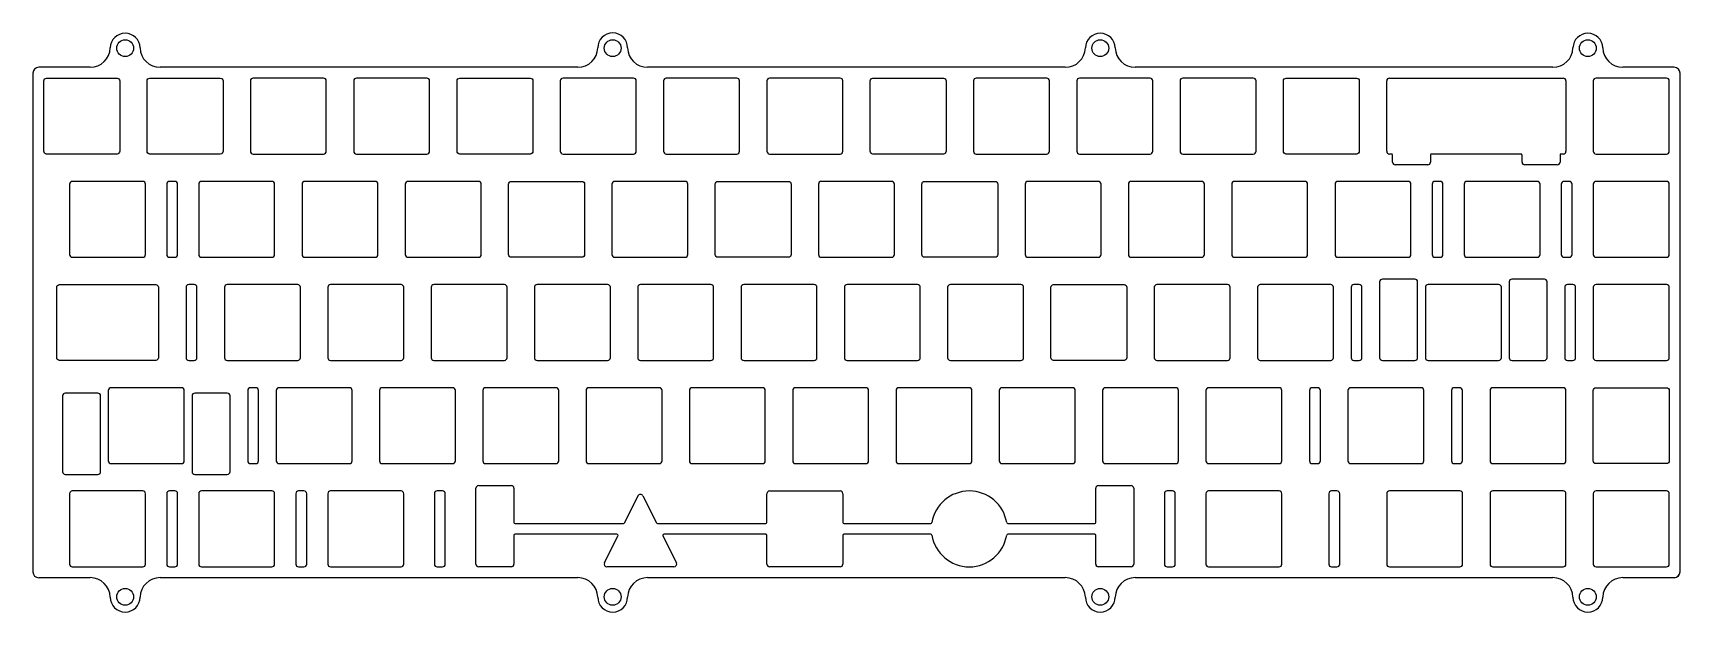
# Model space of a CAD drawing. Header units: millimetres. Extents: x -906 to -603, y -684 to -578.
import ezdxf

# ---------------------------------------------------------------- set-up
doc = ezdxf.new("R2010")
doc.units = ezdxf.units.MM
doc.header["$MEASUREMENT"] = 0

msp = doc.modelspace()

# ---------------------------------------------------------------- linework, layer by layer
for p, q in [((-906.33, -584.97), (-906.33, -677.02)), ((-906.33, -584.97), (-906.33, -677.02)), ((-895.78, -583.89), (-905.26, -583.89)), ((-895.78, -583.89), (-905.26, -583.89)), ((-805.86, -583.89), (-882.88, -583.89)), ((-805.86, -583.89), (-882.88, -583.89)), ((-715.95, -583.89), (-792.97, -583.89)), ((-715.95, -583.89), (-792.97, -583.89)), ((-626.03, -583.89), (-703.05, -583.89)), ((-626.03, -583.89), (-703.05, -583.89)), ((-656.18, -585.89), (-624.13, -585.89)), ((-656.18, -585.89), (-624.13, -585.89)), ((-603.66, -583.89), (-613.13, -583.89)), ((-603.66, -583.89), (-613.13, -583.89)), ((-602.58, -677.02), (-602.58, -584.97)), ((-602.58, -677.02), (-602.58, -584.97)), ((-656.68, -599.39), (-656.68, -586.39)), ((-656.68, -599.39), (-656.68, -586.39)), ((-623.63, -586.39), (-623.63, -599.39)), ((-623.63, -586.39), (-623.63, -599.39)), ((-655.8, -599.89), (-656.18, -599.89)), ((-655.8, -599.89), (-656.18, -599.89)), ((-655.6, -601.39), (-655.6, -600.09)), ((-655.6, -601.39), (-655.6, -600.09)), ((-648.6, -600.09), (-648.6, -601.39)), ((-648.6, -600.09), (-648.6, -601.39)), ((-646.66, -599.89), (-648.4, -599.89)), ((-646.66, -599.89), (-648.4, -599.89)), ((-631.92, -599.89), (-646.66, -599.89)), ((-631.92, -599.89), (-646.66, -599.89)), ((-631.72, -601.39), (-631.72, -600.09)), ((-631.72, -601.39), (-631.72, -600.09)), ((-624.72, -600.09), (-624.72, -601.39)), ((-624.72, -600.09), (-624.72, -601.39)), ((-624.13, -599.89), (-624.52, -599.89)), ((-624.13, -599.89), (-624.52, -599.89)), ((-649.1, -601.89), (-655.1, -601.89)), ((-649.1, -601.89), (-655.1, -601.89)), ((-625.22, -601.89), (-631.22, -601.89)), ((-625.22, -601.89), (-631.22, -601.89)), ((-824.63, -675.59), (-824.63, -661.59)), ((-824.63, -675.59), (-824.63, -661.59)), ((-824.13, -661.09), (-818.13, -661.09)), ((-824.13, -661.09), (-818.13, -661.09)), ((-817.63, -661.59), (-817.63, -667.89)), ((-817.63, -661.59), (-817.63, -667.89)), ((-770.48, -662.09), (-757.48, -662.09)), ((-770.48, -662.09), (-757.48, -662.09)), ((-710.33, -667.89), (-710.33, -661.59)), ((-710.33, -667.89), (-710.33, -661.59)), ((-709.83, -661.09), (-703.83, -661.09)), ((-709.83, -661.09), (-703.83, -661.09)), ((-703.33, -661.59), (-703.33, -675.59)), ((-703.33, -661.59), (-703.33, -675.59)), ((-797.25, -667.98), (-794.75, -662.99)), ((-797.25, -667.98), (-794.75, -662.99)), ((-793.86, -662.99), (-791.37, -667.98)), ((-793.86, -662.99), (-791.37, -667.98)), ((-770.98, -667.89), (-770.98, -662.59)), ((-770.98, -667.89), (-770.98, -662.59)), ((-756.98, -662.59), (-756.98, -667.89)), ((-756.98, -662.59), (-756.98, -667.89)), ((-817.43, -668.09), (-797.44, -668.09)), ((-817.43, -668.09), (-797.44, -668.09)), ((-791.18, -668.09), (-771.18, -668.09)), ((-791.18, -668.09), (-771.18, -668.09)), ((-756.78, -668.09), (-740.75, -668.09)), ((-756.78, -668.09), (-740.75, -668.09)), ((-726.56, -668.09), (-710.53, -668.09)), ((-726.56, -668.09), (-710.53, -668.09)), ((-817.63, -670.29), (-817.63, -675.59)), ((-817.63, -670.29), (-817.63, -675.59)), ((-798.63, -670.09), (-817.43, -670.09)), ((-798.63, -670.09), (-817.43, -670.09)), ((-800.94, -675.36), (-798.45, -670.38)), ((-800.94, -675.36), (-798.45, -670.38)), ((-790.16, -670.38), (-787.67, -675.36)), ((-790.16, -670.38), (-787.67, -675.36)), ((-771.18, -670.09), (-789.98, -670.09)), ((-771.18, -670.09), (-789.98, -670.09)), ((-770.98, -675.59), (-770.98, -670.29)), ((-770.98, -675.59), (-770.98, -670.29)), ((-756.98, -670.29), (-756.98, -675.59)), ((-756.98, -670.29), (-756.98, -675.59)), ((-740.75, -670.09), (-756.78, -670.09)), ((-740.75, -670.09), (-756.78, -670.09)), ((-710.53, -670.09), (-726.56, -670.09)), ((-710.53, -670.09), (-726.56, -670.09)), ((-710.33, -675.59), (-710.33, -670.29)), ((-710.33, -675.59), (-710.33, -670.29)), ((-818.13, -676.09), (-824.13, -676.09)), ((-818.13, -676.09), (-824.13, -676.09)), ((-788.12, -676.09), (-800.49, -676.09)), ((-788.12, -676.09), (-800.49, -676.09)), ((-757.48, -676.09), (-770.48, -676.09)), ((-757.48, -676.09), (-770.48, -676.09)), ((-703.83, -676.09), (-709.83, -676.09)), ((-703.83, -676.09), (-709.83, -676.09)), ((-905.26, -678.09), (-895.78, -678.09)), ((-905.26, -678.09), (-895.78, -678.09)), ((-882.88, -678.09), (-805.86, -678.09)), ((-882.88, -678.09), (-805.86, -678.09)), ((-792.97, -678.09), (-715.95, -678.09)), ((-792.97, -678.09), (-715.95, -678.09)), ((-703.05, -678.09), (-626.03, -678.09)), ((-703.05, -678.09), (-626.03, -678.09)), ((-613.13, -678.09), (-603.66, -678.09)), ((-613.13, -678.09), (-603.66, -678.09))]:
    msp.add_line(p, q)
for points in [[(-903.83, -599.89, -0.414214), (-904.33, -599.39), (-904.33, -586.39, -0.414214), (-903.83, -585.89), (-890.83, -585.89, -0.414214), (-890.33, -586.39), (-890.33, -599.39, -0.414214), (-890.83, -599.89)], [(-903.83, -599.89, -0.414214), (-904.33, -599.39), (-904.33, -586.39, -0.414214), (-903.83, -585.89), (-890.83, -585.89, -0.414214), (-890.33, -586.39), (-890.33, -599.39, -0.414214), (-890.83, -599.89)], [(-884.78, -599.89, -0.414214), (-885.28, -599.39), (-885.28, -586.39, -0.414214), (-884.78, -585.89), (-871.78, -585.89, -0.414214), (-871.28, -586.39), (-871.28, -599.39, -0.414214), (-871.78, -599.89)], [(-884.78, -599.89, -0.414214), (-885.28, -599.39), (-885.28, -586.39, -0.414214), (-884.78, -585.89), (-871.78, -585.89, -0.414214), (-871.28, -586.39), (-871.28, -599.39, -0.414214), (-871.78, -599.89)], [(-866.23, -586.39), (-866.23, -599.39, 0.414214), (-865.73, -599.89), (-852.73, -599.89, 0.414214), (-852.23, -599.39), (-852.23, -586.39, 0.414214), (-852.73, -585.89), (-865.73, -585.89, 0.414214)], [(-866.23, -586.39), (-866.23, -599.39, 0.414214), (-865.73, -599.89), (-852.73, -599.89, 0.414214), (-852.23, -599.39), (-852.23, -586.39, 0.414214), (-852.73, -585.89), (-865.73, -585.89, 0.414214)], [(-847.18, -586.39), (-847.18, -599.39, 0.414214), (-846.68, -599.89), (-833.68, -599.89, 0.414214), (-833.18, -599.39), (-833.18, -586.39, 0.414214), (-833.68, -585.89), (-846.68, -585.89, 0.414214)], [(-847.18, -586.39), (-847.18, -599.39, 0.414214), (-846.68, -599.89), (-833.68, -599.89, 0.414214), (-833.18, -599.39), (-833.18, -586.39, 0.414214), (-833.68, -585.89), (-846.68, -585.89, 0.414214)], [(-827.63, -599.89, -0.414214), (-828.13, -599.39), (-828.13, -586.39, -0.414214), (-827.63, -585.89), (-814.63, -585.89, -0.414214), (-814.13, -586.39), (-814.13, -599.39, -0.414214), (-814.63, -599.89)], [(-827.63, -599.89, -0.414214), (-828.13, -599.39), (-828.13, -586.39, -0.414214), (-827.63, -585.89), (-814.63, -585.89, -0.414214), (-814.13, -586.39), (-814.13, -599.39, -0.414214), (-814.63, -599.89)], [(-809.08, -586.39), (-809.08, -599.39, 0.414214), (-808.58, -599.89), (-795.58, -599.89, 0.414214), (-795.08, -599.39), (-795.08, -586.39, 0.414214), (-795.58, -585.89), (-808.58, -585.89, 0.414214)], [(-809.08, -586.39), (-809.08, -599.39, 0.414214), (-808.58, -599.89), (-795.58, -599.89, 0.414214), (-795.08, -599.39), (-795.08, -586.39, 0.414214), (-795.58, -585.89), (-808.58, -585.89, 0.414214)], [(-790.03, -586.39), (-790.03, -599.39, 0.414214), (-789.53, -599.89), (-776.53, -599.89, 0.414214), (-776.03, -599.39), (-776.03, -586.39, 0.414214), (-776.53, -585.89), (-789.53, -585.89, 0.414214)], [(-790.03, -586.39), (-790.03, -599.39, 0.414214), (-789.53, -599.89), (-776.53, -599.89, 0.414214), (-776.03, -599.39), (-776.03, -586.39, 0.414214), (-776.53, -585.89), (-789.53, -585.89, 0.414214)], [(-770.98, -586.39), (-770.98, -599.39, 0.414214), (-770.48, -599.89), (-757.48, -599.89, 0.414214), (-756.98, -599.39), (-756.98, -586.39, 0.414214), (-757.48, -585.89), (-770.48, -585.89, 0.414214)], [(-770.98, -586.39), (-770.98, -599.39, 0.414214), (-770.48, -599.89), (-757.48, -599.89, 0.414214), (-756.98, -599.39), (-756.98, -586.39, 0.414214), (-757.48, -585.89), (-770.48, -585.89, 0.414214)], [(-751.43, -599.89, -0.414214), (-751.93, -599.39), (-751.93, -586.39, -0.414214), (-751.43, -585.89), (-738.43, -585.89, -0.414214), (-737.93, -586.39), (-737.93, -599.39, -0.414214), (-738.43, -599.89)], [(-751.43, -599.89, -0.414214), (-751.93, -599.39), (-751.93, -586.39, -0.414214), (-751.43, -585.89), (-738.43, -585.89, -0.414214), (-737.93, -586.39), (-737.93, -599.39, -0.414214), (-738.43, -599.89)], [(-732.88, -586.39), (-732.88, -599.39, 0.414214), (-732.38, -599.89), (-719.38, -599.89, 0.414214), (-718.88, -599.39), (-718.88, -586.39, 0.414214), (-719.38, -585.89), (-732.38, -585.89, 0.414214)], [(-732.88, -586.39), (-732.88, -599.39, 0.414214), (-732.38, -599.89), (-719.38, -599.89, 0.414214), (-718.88, -599.39), (-718.88, -586.39, 0.414214), (-719.38, -585.89), (-732.38, -585.89, 0.414214)], [(-700.33, -585.89), (-713.33, -585.89, 0.414214), (-713.83, -586.39), (-713.83, -599.39, 0.414214), (-713.33, -599.89), (-700.33, -599.89, 0.414214), (-699.83, -599.39), (-699.83, -586.39, 0.414214)], [(-700.33, -585.89), (-713.33, -585.89, 0.414214), (-713.83, -586.39), (-713.83, -599.39, 0.414214), (-713.33, -599.89), (-700.33, -599.89, 0.414214), (-699.83, -599.39), (-699.83, -586.39, 0.414214)], [(-694.78, -586.39), (-694.78, -599.39, 0.414214), (-694.28, -599.89), (-681.28, -599.89, 0.414214), (-680.78, -599.39), (-680.78, -586.39, 0.414214), (-681.28, -585.89), (-694.28, -585.89, 0.414214)], [(-694.78, -586.39), (-694.78, -599.39, 0.414214), (-694.28, -599.89), (-681.28, -599.89, 0.414214), (-680.78, -599.39), (-680.78, -586.39, 0.414214), (-681.28, -585.89), (-694.28, -585.89, 0.414214)], [(-675.23, -599.89, -0.414214), (-675.73, -599.39), (-675.73, -586.39, -0.414214), (-675.23, -585.89), (-662.23, -585.89, -0.414214), (-661.73, -586.39), (-661.73, -599.39, -0.414214), (-662.23, -599.89)], [(-675.23, -599.89, -0.414214), (-675.73, -599.39), (-675.73, -586.39, -0.414214), (-675.23, -585.89), (-662.23, -585.89, -0.414214), (-661.73, -586.39), (-661.73, -599.39, -0.414214), (-662.23, -599.89)], [(-618.58, -586.39), (-618.58, -599.39, 0.414214), (-618.08, -599.89), (-605.08, -599.89, 0.414214), (-604.58, -599.39), (-604.58, -586.39, 0.414214), (-605.08, -585.89), (-618.08, -585.89, 0.414214)], [(-618.58, -586.39), (-618.58, -599.39, 0.414214), (-618.08, -599.89), (-605.08, -599.89, 0.414214), (-604.58, -599.39), (-604.58, -586.39, 0.414214), (-605.08, -585.89), (-618.08, -585.89, 0.414214)], [(-899.57, -605.44), (-899.57, -618.44, 0.414214), (-899.07, -618.94), (-886.07, -618.94, 0.414214), (-885.57, -618.44), (-885.57, -605.44, 0.414214), (-886.07, -604.94), (-899.07, -604.94, 0.414214)], [(-899.57, -605.44), (-899.57, -618.44, 0.414214), (-899.07, -618.94), (-886.07, -618.94, 0.414214), (-885.57, -618.44), (-885.57, -605.44, 0.414214), (-886.07, -604.94), (-899.07, -604.94, 0.414214)], [(-881.66, -605.44), (-881.66, -618.44, 0.414214), (-881.16, -618.94), (-880.16, -618.94, 0.414214), (-879.66, -618.44), (-879.66, -605.44, 0.414214), (-880.16, -604.94), (-881.16, -604.94, 0.414214)], [(-881.66, -605.44), (-881.66, -618.44, 0.414214), (-881.16, -618.94), (-880.16, -618.94, 0.414214), (-879.66, -618.44), (-879.66, -605.44, 0.414214), (-880.16, -604.94), (-881.16, -604.94, 0.414214)], [(-875.76, -605.44), (-875.76, -618.44, 0.414214), (-875.26, -618.94), (-862.26, -618.94, 0.414214), (-861.76, -618.44), (-861.76, -605.44, 0.414214), (-862.26, -604.94), (-875.26, -604.94, 0.414214)], [(-875.76, -605.44), (-875.76, -618.44, 0.414214), (-875.26, -618.94), (-862.26, -618.94, 0.414214), (-861.76, -618.44), (-861.76, -605.44, 0.414214), (-862.26, -604.94), (-875.26, -604.94, 0.414214)], [(-843.21, -604.94), (-856.21, -604.94, 0.414214), (-856.71, -605.44), (-856.71, -618.44, 0.414214), (-856.21, -618.94), (-843.21, -618.94, 0.414214), (-842.71, -618.44), (-842.71, -605.44, 0.414214)], [(-843.21, -604.94), (-856.21, -604.94, 0.414214), (-856.71, -605.44), (-856.71, -618.44, 0.414214), (-856.21, -618.94), (-843.21, -618.94, 0.414214), (-842.71, -618.44), (-842.71, -605.44, 0.414214)], [(-837.66, -605.44), (-837.66, -618.44, 0.414214), (-837.16, -618.94), (-824.16, -618.94, 0.414214), (-823.66, -618.44), (-823.66, -605.44, 0.414214), (-824.16, -604.94), (-837.16, -604.94, 0.414214)], [(-837.66, -605.44), (-837.66, -618.44, 0.414214), (-837.16, -618.94), (-824.16, -618.94, 0.414214), (-823.66, -618.44), (-823.66, -605.44, 0.414214), (-824.16, -604.94), (-837.16, -604.94, 0.414214)], [(-818.11, -618.94, -0.414214), (-818.61, -618.44), (-818.61, -605.44, -0.414214), (-818.11, -604.94), (-805.11, -604.94, -0.414214), (-804.61, -605.44), (-804.61, -618.44, -0.414214), (-805.11, -618.94)], [(-818.11, -618.94, -0.414214), (-818.61, -618.44), (-818.61, -605.44, -0.414214), (-818.11, -604.94), (-805.11, -604.94, -0.414214), (-804.61, -605.44), (-804.61, -618.44, -0.414214), (-805.11, -618.94)], [(-799.56, -605.44), (-799.56, -618.44, 0.414214), (-799.06, -618.94), (-786.06, -618.94, 0.414214), (-785.56, -618.44), (-785.56, -605.44, 0.414214), (-786.06, -604.94), (-799.06, -604.94, 0.414214)], [(-799.56, -605.44), (-799.56, -618.44, 0.414214), (-799.06, -618.94), (-786.06, -618.94, 0.414214), (-785.56, -618.44), (-785.56, -605.44, 0.414214), (-786.06, -604.94), (-799.06, -604.94, 0.414214)], [(-780.01, -618.94, -0.414214), (-780.51, -618.44), (-780.51, -605.44, -0.414214), (-780.01, -604.94), (-767.01, -604.94, -0.414214), (-766.51, -605.44), (-766.51, -618.44, -0.414214), (-767.01, -618.94)], [(-780.01, -618.94, -0.414214), (-780.51, -618.44), (-780.51, -605.44, -0.414214), (-780.01, -604.94), (-767.01, -604.94, -0.414214), (-766.51, -605.44), (-766.51, -618.44, -0.414214), (-767.01, -618.94)], [(-761.46, -605.44), (-761.46, -618.44, 0.414214), (-760.96, -618.94), (-747.96, -618.94, 0.414214), (-747.46, -618.44), (-747.46, -605.44, 0.414214), (-747.96, -604.94), (-760.96, -604.94, 0.414214)], [(-761.46, -605.44), (-761.46, -618.44, 0.414214), (-760.96, -618.94), (-747.96, -618.94, 0.414214), (-747.46, -618.44), (-747.46, -605.44, 0.414214), (-747.96, -604.94), (-760.96, -604.94, 0.414214)], [(-741.91, -618.94, -0.414214), (-742.41, -618.44), (-742.41, -605.44, -0.414214), (-741.91, -604.94), (-728.91, -604.94, -0.414214), (-728.41, -605.44), (-728.41, -618.44, -0.414214), (-728.91, -618.94)], [(-741.91, -618.94, -0.414214), (-742.41, -618.44), (-742.41, -605.44, -0.414214), (-741.91, -604.94), (-728.91, -604.94, -0.414214), (-728.41, -605.44), (-728.41, -618.44, -0.414214), (-728.91, -618.94)], [(-723.36, -605.44), (-723.36, -618.44, 0.414214), (-722.86, -618.94), (-709.86, -618.94, 0.414214), (-709.36, -618.44), (-709.36, -605.44, 0.414214), (-709.86, -604.94), (-722.86, -604.94, 0.414214)], [(-723.36, -605.44), (-723.36, -618.44, 0.414214), (-722.86, -618.94), (-709.86, -618.94, 0.414214), (-709.36, -618.44), (-709.36, -605.44, 0.414214), (-709.86, -604.94), (-722.86, -604.94, 0.414214)], [(-690.81, -604.94), (-703.81, -604.94, 0.414214), (-704.31, -605.44), (-704.31, -618.44, 0.414214), (-703.81, -618.94), (-690.81, -618.94, 0.414214), (-690.31, -618.44), (-690.31, -605.44, 0.414214)], [(-690.81, -604.94), (-703.81, -604.94, 0.414214), (-704.31, -605.44), (-704.31, -618.44, 0.414214), (-703.81, -618.94), (-690.81, -618.94, 0.414214), (-690.31, -618.44), (-690.31, -605.44, 0.414214)], [(-685.26, -605.44), (-685.26, -618.44, 0.414214), (-684.76, -618.94), (-671.76, -618.94, 0.414214), (-671.26, -618.44), (-671.26, -605.44, 0.414214), (-671.76, -604.94), (-684.76, -604.94, 0.414214)], [(-685.26, -605.44), (-685.26, -618.44, 0.414214), (-684.76, -618.94), (-671.76, -618.94, 0.414214), (-671.26, -618.44), (-671.26, -605.44, 0.414214), (-671.76, -604.94), (-684.76, -604.94, 0.414214)], [(-666.21, -605.44), (-666.21, -618.44, 0.414214), (-665.71, -618.94), (-652.71, -618.94, 0.414214), (-652.21, -618.44), (-652.21, -605.44, 0.414214), (-652.71, -604.94), (-665.71, -604.94, 0.414214)], [(-666.21, -605.44), (-666.21, -618.44, 0.414214), (-665.71, -618.94), (-652.71, -618.94, 0.414214), (-652.21, -618.44), (-652.21, -605.44, 0.414214), (-652.71, -604.94), (-665.71, -604.94, 0.414214)], [(-648.3, -605.44), (-648.3, -618.44, 0.414214), (-647.8, -618.94), (-646.8, -618.94, 0.414214), (-646.3, -618.44), (-646.3, -605.44, 0.414214), (-646.8, -604.94), (-647.8, -604.94, 0.414214)], [(-648.3, -605.44), (-648.3, -618.44, 0.414214), (-647.8, -618.94), (-646.8, -618.94, 0.414214), (-646.3, -618.44), (-646.3, -605.44, 0.414214), (-646.8, -604.94), (-647.8, -604.94, 0.414214)], [(-642.4, -605.44), (-642.4, -618.44, 0.414214), (-641.9, -618.94), (-628.9, -618.94, 0.414214), (-628.4, -618.44), (-628.4, -605.44, 0.414214), (-628.9, -604.94), (-641.9, -604.94, 0.414214)], [(-642.4, -605.44), (-642.4, -618.44, 0.414214), (-641.9, -618.94), (-628.9, -618.94, 0.414214), (-628.4, -618.44), (-628.4, -605.44, 0.414214), (-628.9, -604.94), (-641.9, -604.94, 0.414214)], [(-624.49, -605.44), (-624.49, -618.44, 0.414214), (-623.99, -618.94), (-622.99, -618.94, 0.414214), (-622.49, -618.44), (-622.49, -605.44, 0.414214), (-622.99, -604.94), (-623.99, -604.94, 0.414214)], [(-624.49, -605.44), (-624.49, -618.44, 0.414214), (-623.99, -618.94), (-622.99, -618.94, 0.414214), (-622.49, -618.44), (-622.49, -605.44, 0.414214), (-622.99, -604.94), (-623.99, -604.94, 0.414214)], [(-618.58, -605.44), (-618.58, -618.44, 0.414214), (-618.08, -618.94), (-605.08, -618.94, 0.414214), (-604.58, -618.44), (-604.58, -605.44, 0.414214), (-605.08, -604.94), (-618.08, -604.94, 0.414214)], [(-618.58, -605.44), (-618.58, -618.44, 0.414214), (-618.08, -618.94), (-605.08, -618.94, 0.414214), (-604.58, -618.44), (-604.58, -605.44, 0.414214), (-605.08, -604.94), (-618.08, -604.94, 0.414214)], [(-901.95, -624.49, -0.414214), (-901.45, -623.99), (-883.69, -623.99, -0.414214), (-883.19, -624.49), (-883.19, -637.49, -0.414214), (-883.69, -637.99), (-901.45, -637.99, -0.414214), (-901.95, -637.49)], [(-901.95, -624.49, -0.414214), (-901.45, -623.99), (-883.69, -623.99, -0.414214), (-883.19, -624.49), (-883.19, -637.49, -0.414214), (-883.69, -637.99), (-901.45, -637.99, -0.414214), (-901.95, -637.49)], [(-878.09, -624.49), (-878.09, -637.49, 0.414214), (-877.59, -637.99), (-876.59, -637.99, 0.414214), (-876.09, -637.49), (-876.09, -624.49, 0.414214), (-876.59, -623.99), (-877.59, -623.99, 0.414214)], [(-878.09, -624.49), (-878.09, -637.49, 0.414214), (-877.59, -637.99), (-876.59, -637.99, 0.414214), (-876.09, -637.49), (-876.09, -624.49, 0.414214), (-876.59, -623.99), (-877.59, -623.99, 0.414214)], [(-871, -624.49), (-871, -637.49, 0.414214), (-870.5, -637.99), (-857.5, -637.99, 0.414214), (-857, -637.49), (-857, -624.49, 0.414214), (-857.5, -623.99), (-870.5, -623.99, 0.414214)], [(-871, -624.49), (-871, -637.49, 0.414214), (-870.5, -637.99), (-857.5, -637.99, 0.414214), (-857, -637.49), (-857, -624.49, 0.414214), (-857.5, -623.99), (-870.5, -623.99, 0.414214)], [(-851.95, -624.49), (-851.95, -637.49, 0.414214), (-851.45, -637.99), (-838.45, -637.99, 0.414214), (-837.95, -637.49), (-837.95, -624.49, 0.414214), (-838.45, -623.99), (-851.45, -623.99, 0.414214)], [(-851.95, -624.49), (-851.95, -637.49, 0.414214), (-851.45, -637.99), (-838.45, -637.99, 0.414214), (-837.95, -637.49), (-837.95, -624.49, 0.414214), (-838.45, -623.99), (-851.45, -623.99, 0.414214)], [(-832.9, -624.49), (-832.9, -637.49, 0.414214), (-832.4, -637.99), (-819.4, -637.99, 0.414214), (-818.9, -637.49), (-818.9, -624.49, 0.414214), (-819.4, -623.99), (-832.4, -623.99, 0.414214)], [(-832.9, -624.49), (-832.9, -637.49, 0.414214), (-832.4, -637.99), (-819.4, -637.99, 0.414214), (-818.9, -637.49), (-818.9, -624.49, 0.414214), (-819.4, -623.99), (-832.4, -623.99, 0.414214)], [(-813.85, -624.49), (-813.85, -637.49, 0.414214), (-813.35, -637.99), (-800.35, -637.99, 0.414214), (-799.85, -637.49), (-799.85, -624.49, 0.414214), (-800.35, -623.99), (-813.35, -623.99, 0.414214)], [(-813.85, -624.49), (-813.85, -637.49, 0.414214), (-813.35, -637.99), (-800.35, -637.99, 0.414214), (-799.85, -637.49), (-799.85, -624.49, 0.414214), (-800.35, -623.99), (-813.35, -623.99, 0.414214)], [(-794.8, -624.49), (-794.8, -637.49, 0.414214), (-794.3, -637.99), (-781.3, -637.99, 0.414214), (-780.8, -637.49), (-780.8, -624.49, 0.414214), (-781.3, -623.99), (-794.3, -623.99, 0.414214)], [(-794.8, -624.49), (-794.8, -637.49, 0.414214), (-794.3, -637.99), (-781.3, -637.99, 0.414214), (-780.8, -637.49), (-780.8, -624.49, 0.414214), (-781.3, -623.99), (-794.3, -623.99, 0.414214)], [(-762.25, -623.99), (-775.25, -623.99, 0.414214), (-775.75, -624.49), (-775.75, -637.49, 0.414214), (-775.25, -637.99), (-762.25, -637.99, 0.414214), (-761.75, -637.49), (-761.75, -624.49, 0.414214)], [(-762.25, -623.99), (-775.25, -623.99, 0.414214), (-775.75, -624.49), (-775.75, -637.49, 0.414214), (-775.25, -637.99), (-762.25, -637.99, 0.414214), (-761.75, -637.49), (-761.75, -624.49, 0.414214)], [(-743.2, -623.99), (-756.2, -623.99, 0.414214), (-756.7, -624.49), (-756.7, -637.49, 0.414214), (-756.2, -637.99), (-743.2, -637.99, 0.414214), (-742.7, -637.49), (-742.7, -624.49, 0.414214)], [(-743.2, -623.99), (-756.2, -623.99, 0.414214), (-756.7, -624.49), (-756.7, -637.49, 0.414214), (-756.2, -637.99), (-743.2, -637.99, 0.414214), (-742.7, -637.49), (-742.7, -624.49, 0.414214)], [(-737.65, -624.49), (-737.65, -637.49, 0.414214), (-737.15, -637.99), (-724.15, -637.99, 0.414214), (-723.65, -637.49), (-723.65, -624.49, 0.414214), (-724.15, -623.99), (-737.15, -623.99, 0.414214)], [(-737.65, -624.49), (-737.65, -637.49, 0.414214), (-737.15, -637.99), (-724.15, -637.99, 0.414214), (-723.65, -637.49), (-723.65, -624.49, 0.414214), (-724.15, -623.99), (-737.15, -623.99, 0.414214)], [(-718.1, -637.99, -0.414214), (-718.6, -637.49), (-718.6, -624.49, -0.414214), (-718.1, -623.99), (-705.1, -623.99, -0.414214), (-704.6, -624.49), (-704.6, -637.49, -0.414214), (-705.1, -637.99)], [(-718.1, -637.99, -0.414214), (-718.6, -637.49), (-718.6, -624.49, -0.414214), (-718.1, -623.99), (-705.1, -623.99, -0.414214), (-704.6, -624.49), (-704.6, -637.49, -0.414214), (-705.1, -637.99)], [(-699.55, -624.49), (-699.55, -637.49, 0.414214), (-699.05, -637.99), (-686.05, -637.99, 0.414214), (-685.55, -637.49), (-685.55, -624.49, 0.414214), (-686.05, -623.99), (-699.05, -623.99, 0.414214)], [(-699.55, -624.49), (-699.55, -637.49, 0.414214), (-699.05, -637.99), (-686.05, -637.99, 0.414214), (-685.55, -637.49), (-685.55, -624.49, 0.414214), (-686.05, -623.99), (-699.05, -623.99, 0.414214)], [(-680.5, -624.49), (-680.5, -637.49, 0.414214), (-680, -637.99), (-667, -637.99, 0.414214), (-666.5, -637.49), (-666.5, -624.49, 0.414214), (-667, -623.99), (-680, -623.99, 0.414214)], [(-680.5, -624.49), (-680.5, -637.49, 0.414214), (-680, -637.99), (-667, -637.99, 0.414214), (-666.5, -637.49), (-666.5, -624.49, 0.414214), (-667, -623.99), (-680, -623.99, 0.414214)], [(-663.24, -624.49), (-663.24, -637.49, 0.414214), (-662.74, -637.99), (-661.74, -637.99, 0.414214), (-661.24, -637.49), (-661.24, -624.49, 0.414214), (-661.74, -623.99), (-662.74, -623.99, 0.414214)], [(-663.24, -624.49), (-663.24, -637.49, 0.414214), (-662.74, -637.99), (-661.74, -637.99, 0.414214), (-661.24, -637.49), (-661.24, -624.49, 0.414214), (-661.74, -623.99), (-662.74, -623.99, 0.414214)], [(-657.48, -637.99), (-651.48, -637.99, 0.414214), (-650.98, -637.49), (-650.98, -623.49, 0.414214), (-651.48, -622.99), (-657.48, -622.99, 0.414214), (-657.98, -623.49), (-657.98, -637.49, 0.414214)], [(-657.48, -637.99), (-651.48, -637.99, 0.414214), (-650.98, -637.49), (-650.98, -623.49, 0.414214), (-651.48, -622.99), (-657.48, -622.99, 0.414214), (-657.98, -623.49), (-657.98, -637.49, 0.414214)], [(-635.54, -637.49), (-635.54, -624.49, 0.414214), (-636.04, -623.99), (-649.04, -623.99, 0.414214), (-649.54, -624.49), (-649.54, -637.49, 0.414214), (-649.04, -637.99), (-636.04, -637.99, 0.414214)], [(-635.54, -637.49), (-635.54, -624.49, 0.414214), (-636.04, -623.99), (-649.04, -623.99, 0.414214), (-649.54, -624.49), (-649.54, -637.49, 0.414214), (-649.04, -637.99), (-636.04, -637.99, 0.414214)], [(-634.1, -623.49), (-634.1, -637.49, 0.414214), (-633.6, -637.99), (-627.6, -637.99, 0.414214), (-627.1, -637.49), (-627.1, -623.49, 0.414214), (-627.6, -622.99), (-633.6, -622.99, 0.414214)], [(-634.1, -623.49), (-634.1, -637.49, 0.414214), (-633.6, -637.99), (-627.6, -637.99, 0.414214), (-627.1, -637.49), (-627.1, -623.49, 0.414214), (-627.6, -622.99), (-633.6, -622.99, 0.414214)], [(-621.84, -637.49), (-621.84, -624.49, 0.414214), (-622.34, -623.99), (-623.34, -623.99, 0.414214), (-623.84, -624.49), (-623.84, -637.49, 0.414214), (-623.34, -637.99), (-622.34, -637.99, 0.414214)], [(-621.84, -637.49), (-621.84, -624.49, 0.414214), (-622.34, -623.99), (-623.34, -623.99, 0.414214), (-623.84, -624.49), (-623.84, -637.49, 0.414214), (-623.34, -637.99), (-622.34, -637.99, 0.414214)], [(-604.58, -637.49), (-604.58, -624.49, 0.414214), (-605.08, -623.99), (-618.08, -623.99, 0.414214), (-618.58, -624.49), (-618.58, -637.49, 0.414214), (-618.08, -637.99), (-605.08, -637.99, 0.414214)], [(-604.58, -637.49), (-604.58, -624.49, 0.414214), (-605.08, -623.99), (-618.08, -623.99, 0.414214), (-618.58, -624.49), (-618.58, -637.49, 0.414214), (-618.08, -637.99), (-605.08, -637.99, 0.414214)], [(-892.43, -643.54), (-892.43, -656.54, 0.414214), (-891.93, -657.04), (-878.93, -657.04, 0.414214), (-878.43, -656.54), (-878.43, -643.54, 0.414214), (-878.93, -643.04), (-891.93, -643.04, 0.414214)], [(-892.43, -643.54), (-892.43, -656.54, 0.414214), (-891.93, -657.04), (-878.93, -657.04, 0.414214), (-878.43, -656.54), (-878.43, -643.54, 0.414214), (-878.93, -643.04), (-891.93, -643.04, 0.414214)], [(-866.73, -643.54), (-866.73, -656.54, 0.414214), (-866.23, -657.04), (-865.23, -657.04, 0.414214), (-864.73, -656.54), (-864.73, -643.54, 0.414214), (-865.23, -643.04), (-866.23, -643.04, 0.414214)], [(-866.73, -643.54), (-866.73, -656.54, 0.414214), (-866.23, -657.04), (-865.23, -657.04, 0.414214), (-864.73, -656.54), (-864.73, -643.54, 0.414214), (-865.23, -643.04), (-866.23, -643.04, 0.414214)], [(-861.47, -643.54), (-861.47, -656.54, 0.414214), (-860.97, -657.04), (-847.97, -657.04, 0.414214), (-847.47, -656.54), (-847.47, -643.54, 0.414214), (-847.97, -643.04), (-860.97, -643.04, 0.414214)], [(-861.47, -643.54), (-861.47, -656.54, 0.414214), (-860.97, -657.04), (-847.97, -657.04, 0.414214), (-847.47, -656.54), (-847.47, -643.54, 0.414214), (-847.97, -643.04), (-860.97, -643.04, 0.414214)], [(-842.42, -643.54), (-842.42, -656.54, 0.414214), (-841.92, -657.04), (-828.92, -657.04, 0.414214), (-828.42, -656.54), (-828.42, -643.54, 0.414214), (-828.92, -643.04), (-841.92, -643.04, 0.414214)], [(-842.42, -643.54), (-842.42, -656.54, 0.414214), (-841.92, -657.04), (-828.92, -657.04, 0.414214), (-828.42, -656.54), (-828.42, -643.54, 0.414214), (-828.92, -643.04), (-841.92, -643.04, 0.414214)], [(-809.87, -643.04), (-822.87, -643.04, 0.414214), (-823.37, -643.54), (-823.37, -656.54, 0.414214), (-822.87, -657.04), (-809.87, -657.04, 0.414214), (-809.37, -656.54), (-809.37, -643.54, 0.414214)], [(-809.87, -643.04), (-822.87, -643.04, 0.414214), (-823.37, -643.54), (-823.37, -656.54, 0.414214), (-822.87, -657.04), (-809.87, -657.04, 0.414214), (-809.37, -656.54), (-809.37, -643.54, 0.414214)], [(-804.32, -643.54), (-804.32, -656.54, 0.414214), (-803.82, -657.04), (-790.82, -657.04, 0.414214), (-790.32, -656.54), (-790.32, -643.54, 0.414214), (-790.82, -643.04), (-803.82, -643.04, 0.414214)], [(-804.32, -643.54), (-804.32, -656.54, 0.414214), (-803.82, -657.04), (-790.82, -657.04, 0.414214), (-790.32, -656.54), (-790.32, -643.54, 0.414214), (-790.82, -643.04), (-803.82, -643.04, 0.414214)], [(-785.27, -643.54), (-785.27, -656.54, 0.414214), (-784.77, -657.04), (-771.77, -657.04, 0.414214), (-771.27, -656.54), (-771.27, -643.54, 0.414214), (-771.77, -643.04), (-784.77, -643.04, 0.414214)], [(-785.27, -643.54), (-785.27, -656.54, 0.414214), (-784.77, -657.04), (-771.77, -657.04, 0.414214), (-771.27, -656.54), (-771.27, -643.54, 0.414214), (-771.77, -643.04), (-784.77, -643.04, 0.414214)], [(-766.22, -643.54), (-766.22, -656.54, 0.414214), (-765.72, -657.04), (-752.72, -657.04, 0.414214), (-752.22, -656.54), (-752.22, -643.54, 0.414214), (-752.72, -643.04), (-765.72, -643.04, 0.414214)], [(-766.22, -643.54), (-766.22, -656.54, 0.414214), (-765.72, -657.04), (-752.72, -657.04, 0.414214), (-752.22, -656.54), (-752.22, -643.54, 0.414214), (-752.72, -643.04), (-765.72, -643.04, 0.414214)], [(-747.17, -643.54), (-747.17, -656.54, 0.414214), (-746.67, -657.04), (-733.67, -657.04, 0.414214), (-733.17, -656.54), (-733.17, -643.54, 0.414214), (-733.67, -643.04), (-746.67, -643.04, 0.414214)], [(-747.17, -643.54), (-747.17, -656.54, 0.414214), (-746.67, -657.04), (-733.67, -657.04, 0.414214), (-733.17, -656.54), (-733.17, -643.54, 0.414214), (-733.67, -643.04), (-746.67, -643.04, 0.414214)], [(-728.12, -643.54), (-728.12, -656.54, 0.414214), (-727.62, -657.04), (-714.62, -657.04, 0.414214), (-714.12, -656.54), (-714.12, -643.54, 0.414214), (-714.62, -643.04), (-727.62, -643.04, 0.414214)], [(-728.12, -643.54), (-728.12, -656.54, 0.414214), (-727.62, -657.04), (-714.62, -657.04, 0.414214), (-714.12, -656.54), (-714.12, -643.54, 0.414214), (-714.62, -643.04), (-727.62, -643.04, 0.414214)], [(-709.07, -643.54), (-709.07, -656.54, 0.414214), (-708.57, -657.04), (-695.57, -657.04, 0.414214), (-695.07, -656.54), (-695.07, -643.54, 0.414214), (-695.57, -643.04), (-708.57, -643.04, 0.414214)], [(-709.07, -643.54), (-709.07, -656.54, 0.414214), (-708.57, -657.04), (-695.57, -657.04, 0.414214), (-695.07, -656.54), (-695.07, -643.54, 0.414214), (-695.57, -643.04), (-708.57, -643.04, 0.414214)], [(-690.02, -643.54), (-690.02, -656.54, 0.414214), (-689.52, -657.04), (-676.52, -657.04, 0.414214), (-676.02, -656.54), (-676.02, -643.54, 0.414214), (-676.52, -643.04), (-689.52, -643.04, 0.414214)], [(-690.02, -643.54), (-690.02, -656.54, 0.414214), (-689.52, -657.04), (-676.52, -657.04, 0.414214), (-676.02, -656.54), (-676.02, -643.54, 0.414214), (-676.52, -643.04), (-689.52, -643.04, 0.414214)], [(-670.42, -657.04), (-669.42, -657.04, 0.414214), (-668.92, -656.54), (-668.92, -643.54, 0.414214), (-669.42, -643.04), (-670.42, -643.04, 0.414214), (-670.92, -643.54), (-670.92, -656.54, 0.414214)], [(-670.42, -657.04), (-669.42, -657.04, 0.414214), (-668.92, -656.54), (-668.92, -643.54, 0.414214), (-669.42, -643.04), (-670.42, -643.04, 0.414214), (-670.92, -643.54), (-670.92, -656.54, 0.414214)], [(-663.33, -657.04), (-650.33, -657.04, 0.414214), (-649.83, -656.54), (-649.83, -643.54, 0.414214), (-650.33, -643.04), (-663.33, -643.04, 0.414214), (-663.83, -643.54), (-663.83, -656.54, 0.414214)], [(-663.33, -657.04), (-650.33, -657.04, 0.414214), (-649.83, -656.54), (-649.83, -643.54, 0.414214), (-650.33, -643.04), (-663.33, -643.04, 0.414214), (-663.83, -643.54), (-663.83, -656.54, 0.414214)], [(-644.73, -643.54), (-644.73, -656.54, 0.414214), (-644.23, -657.04), (-643.23, -657.04, 0.414214), (-642.73, -656.54), (-642.73, -643.54, 0.414214), (-643.23, -643.04), (-644.23, -643.04, 0.414214)], [(-644.73, -643.54), (-644.73, -656.54, 0.414214), (-644.23, -657.04), (-643.23, -657.04, 0.414214), (-642.73, -656.54), (-642.73, -643.54, 0.414214), (-643.23, -643.04), (-644.23, -643.04, 0.414214)], [(-624.13, -643.04), (-637.13, -643.04, 0.414214), (-637.63, -643.54), (-637.63, -656.54, 0.414214), (-637.13, -657.04), (-624.13, -657.04, 0.414214), (-623.63, -656.54), (-623.63, -643.54, 0.414214)], [(-624.13, -643.04), (-637.13, -643.04, 0.414214), (-637.63, -643.54), (-637.63, -656.54, 0.414214), (-637.13, -657.04), (-624.13, -657.04, 0.414214), (-623.63, -656.54), (-623.63, -643.54, 0.414214)], [(-618.08, -657.04, -0.414214), (-618.58, -656.54), (-618.58, -643.54, -0.414214), (-618.08, -643.04), (-605.08, -643.04, -0.414214), (-604.58, -643.54), (-604.58, -656.54, -0.414214), (-605.08, -657.04)], [(-618.08, -657.04, -0.414214), (-618.58, -656.54), (-618.58, -643.54, -0.414214), (-618.08, -643.04), (-605.08, -643.04, -0.414214), (-604.58, -643.54), (-604.58, -656.54, -0.414214), (-605.08, -657.04)], [(-900.86, -644.54), (-900.86, -658.54, 0.414214), (-900.36, -659.04), (-894.36, -659.04, 0.414214), (-893.86, -658.54), (-893.86, -644.54, 0.414214), (-894.36, -644.04), (-900.36, -644.04, 0.414214)], [(-900.86, -644.54), (-900.86, -658.54, 0.414214), (-900.36, -659.04), (-894.36, -659.04, 0.414214), (-893.86, -658.54), (-893.86, -644.54, 0.414214), (-894.36, -644.04), (-900.36, -644.04, 0.414214)], [(-876.99, -644.54), (-876.99, -658.54, 0.414214), (-876.49, -659.04), (-870.49, -659.04, 0.414214), (-869.99, -658.54), (-869.99, -644.54, 0.414214), (-870.49, -644.04), (-876.49, -644.04, 0.414214)], [(-876.99, -644.54), (-876.99, -658.54, 0.414214), (-876.49, -659.04), (-870.49, -659.04, 0.414214), (-869.99, -658.54), (-869.99, -644.54, 0.414214), (-870.49, -644.04), (-876.49, -644.04, 0.414214)], [(-899.57, -662.59), (-899.57, -675.59, 0.414214), (-899.07, -676.09), (-886.07, -676.09, 0.414214), (-885.57, -675.59), (-885.57, -662.59, 0.414214), (-886.07, -662.09), (-899.07, -662.09, 0.414214)], [(-899.57, -662.59), (-899.57, -675.59, 0.414214), (-899.07, -676.09), (-886.07, -676.09, 0.414214), (-885.57, -675.59), (-885.57, -662.59, 0.414214), (-886.07, -662.09), (-899.07, -662.09, 0.414214)], [(-881.66, -662.59), (-881.66, -675.59, 0.414214), (-881.16, -676.09), (-880.16, -676.09, 0.414214), (-879.66, -675.59), (-879.66, -662.59, 0.414214), (-880.16, -662.09), (-881.16, -662.09, 0.414214)], [(-881.66, -662.59), (-881.66, -675.59, 0.414214), (-881.16, -676.09), (-880.16, -676.09, 0.414214), (-879.66, -675.59), (-879.66, -662.59, 0.414214), (-880.16, -662.09), (-881.16, -662.09, 0.414214)], [(-875.76, -662.59), (-875.76, -675.59, 0.414214), (-875.26, -676.09), (-862.26, -676.09, 0.414214), (-861.76, -675.59), (-861.76, -662.59, 0.414214), (-862.26, -662.09), (-875.26, -662.09, 0.414214)], [(-875.76, -662.59), (-875.76, -675.59, 0.414214), (-875.26, -676.09), (-862.26, -676.09, 0.414214), (-861.76, -675.59), (-861.76, -662.59, 0.414214), (-862.26, -662.09), (-875.26, -662.09, 0.414214)], [(-857.85, -662.59), (-857.85, -675.59, 0.414214), (-857.35, -676.09), (-856.35, -676.09, 0.414214), (-855.85, -675.59), (-855.85, -662.59, 0.414214), (-856.35, -662.09), (-857.35, -662.09, 0.414214)], [(-857.85, -662.59), (-857.85, -675.59, 0.414214), (-857.35, -676.09), (-856.35, -676.09, 0.414214), (-855.85, -675.59), (-855.85, -662.59, 0.414214), (-856.35, -662.09), (-857.35, -662.09, 0.414214)], [(-851.95, -662.59), (-851.95, -675.59, 0.414214), (-851.45, -676.09), (-838.45, -676.09, 0.414214), (-837.95, -675.59), (-837.95, -662.59, 0.414214), (-838.45, -662.09), (-851.45, -662.09, 0.414214)], [(-851.95, -662.59), (-851.95, -675.59, 0.414214), (-851.45, -676.09), (-838.45, -676.09, 0.414214), (-837.95, -675.59), (-837.95, -662.59, 0.414214), (-838.45, -662.09), (-851.45, -662.09, 0.414214)], [(-832.29, -662.59), (-832.29, -675.59, 0.414214), (-831.79, -676.09), (-830.79, -676.09, 0.414214), (-830.29, -675.59), (-830.29, -662.59, 0.414214), (-830.79, -662.09), (-831.79, -662.09, 0.414214)], [(-832.29, -662.59), (-832.29, -675.59, 0.414214), (-831.79, -676.09), (-830.79, -676.09, 0.414214), (-830.29, -675.59), (-830.29, -662.59, 0.414214), (-830.79, -662.09), (-831.79, -662.09, 0.414214)], [(-697.68, -662.59), (-697.68, -675.59, 0.414214), (-697.18, -676.09), (-696.18, -676.09, 0.414214), (-695.68, -675.59), (-695.68, -662.59, 0.414214), (-696.18, -662.09), (-697.18, -662.09, 0.414214)], [(-697.68, -662.59), (-697.68, -675.59, 0.414214), (-697.18, -676.09), (-696.18, -676.09, 0.414214), (-695.68, -675.59), (-695.68, -662.59, 0.414214), (-696.18, -662.09), (-697.18, -662.09, 0.414214)], [(-690.02, -662.59), (-690.02, -675.59, 0.414214), (-689.52, -676.09), (-676.52, -676.09, 0.414214), (-676.02, -675.59), (-676.02, -662.59, 0.414214), (-676.52, -662.09), (-689.52, -662.09, 0.414214)], [(-690.02, -662.59), (-690.02, -675.59, 0.414214), (-689.52, -676.09), (-676.52, -676.09, 0.414214), (-676.02, -675.59), (-676.02, -662.59, 0.414214), (-676.52, -662.09), (-689.52, -662.09, 0.414214)], [(-667.35, -662.59), (-667.35, -675.59, 0.414214), (-666.85, -676.09), (-665.85, -676.09, 0.414214), (-665.35, -675.59), (-665.35, -662.59, 0.414214), (-665.85, -662.09), (-666.85, -662.09, 0.414214)], [(-667.35, -662.59), (-667.35, -675.59, 0.414214), (-666.85, -676.09), (-665.85, -676.09, 0.414214), (-665.35, -675.59), (-665.35, -662.59, 0.414214), (-665.85, -662.09), (-666.85, -662.09, 0.414214)], [(-656.68, -662.59), (-656.68, -675.59, 0.414214), (-656.18, -676.09), (-643.18, -676.09, 0.414214), (-642.68, -675.59), (-642.68, -662.59, 0.414214), (-643.18, -662.09), (-656.18, -662.09, 0.414214)], [(-656.68, -662.59), (-656.68, -675.59, 0.414214), (-656.18, -676.09), (-643.18, -676.09, 0.414214), (-642.68, -675.59), (-642.68, -662.59, 0.414214), (-643.18, -662.09), (-656.18, -662.09, 0.414214)], [(-637.63, -662.59), (-637.63, -675.59, 0.414214), (-637.13, -676.09), (-624.13, -676.09, 0.414214), (-623.63, -675.59), (-623.63, -662.59, 0.414214), (-624.13, -662.09), (-637.13, -662.09, 0.414214)], [(-637.63, -662.59), (-637.63, -675.59, 0.414214), (-637.13, -676.09), (-624.13, -676.09, 0.414214), (-623.63, -675.59), (-623.63, -662.59, 0.414214), (-624.13, -662.09), (-637.13, -662.09, 0.414214)], [(-618.58, -662.59), (-618.58, -675.59, 0.414214), (-618.08, -676.09), (-605.08, -676.09, 0.414214), (-604.58, -675.59), (-604.58, -662.59, 0.414214), (-605.08, -662.09), (-618.08, -662.09, 0.414214)], [(-618.58, -662.59), (-618.58, -675.59, 0.414214), (-618.08, -676.09), (-605.08, -676.09, 0.414214), (-604.58, -675.59), (-604.58, -662.59, 0.414214), (-605.08, -662.09), (-618.08, -662.09, 0.414214)]]:
    msp.add_lwpolyline(points, format="xyb", close=True)
for centre in [(-889.33, -580.36), (-889.33, -580.36), (-799.42, -580.36), (-799.42, -580.36), (-709.5, -580.36), (-709.5, -580.36), (-619.58, -580.36), (-619.58, -580.36), (-889.33, -681.62), (-889.33, -681.62), (-799.42, -681.62), (-799.42, -681.62), (-709.5, -681.62), (-709.5, -681.62), (-619.58, -681.62), (-619.58, -681.62)]:
    msp.add_circle(centre, 1.55)
for centre, radius, start, end in [((-889.33, -580.36), 2.75, 1.5218, 178.4782), ((-889.33, -580.36), 2.75, 1.5218, 178.4782), ((-799.42, -580.29), 2.75, 0, 180), ((-799.42, -580.29), 2.75, 0, 180), ((-709.5, -580.36), 2.75, 1.5218, 178.4782), ((-709.5, -580.36), 2.75, 1.5218, 178.4782), ((-619.58, -580.36), 2.75, 1.5218, 178.4782), ((-619.58, -580.36), 2.75, 1.5218, 178.4782), ((-895.78, -580.19), 3.7, 269.9996, 358.4777), ((-895.78, -580.19), 3.7, 269.9996, 358.4777), ((-882.88, -580.19), 3.7, 181.5223, 270.0001), ((-882.88, -580.19), 3.7, 181.5223, 270.0001), ((-805.86, -580.19), 3.7, 270.0002, 358.4777), ((-805.86, -580.19), 3.7, 270.0002, 358.4777), ((-792.97, -580.19), 3.7, 181.5223, 270.0007), ((-792.97, -580.19), 3.7, 181.5223, 270.0007), ((-715.95, -580.19), 3.7, 269.9999, 358.4777), ((-715.95, -580.19), 3.7, 269.9999, 358.4777), ((-703.05, -580.19), 3.7, 181.5223, 270.0004), ((-703.05, -580.19), 3.7, 181.5223, 270.0004), ((-626.03, -580.19), 3.7, 270.0005, 358.4777), ((-626.03, -580.19), 3.7, 270.0005, 358.4777), ((-613.13, -580.19), 3.7, 181.5223, 269.9992), ((-613.13, -580.19), 3.7, 181.5223, 269.9992), ((-905.26, -584.97), 1.08, 90, 180), ((-905.26, -584.97), 1.08, 90, 180), ((-656.18, -586.39), 0.5, 90, 180), ((-656.18, -586.39), 0.5, 90, 180), ((-624.13, -586.39), 0.5, 0, 90), ((-624.13, -586.39), 0.5, 0, 90), ((-603.66, -584.97), 1.08, 0, 90), ((-603.66, -584.97), 1.08, 0, 90), ((-656.18, -599.39), 0.5, 180, 270), ((-656.18, -599.39), 0.5, 180, 270), ((-655.8, -600.09), 0.2, 0, 90.0001), ((-655.8, -600.09), 0.2, 0, 90.0001), ((-655.1, -601.39), 0.5, 180, 270), ((-655.1, -601.39), 0.5, 180, 270), ((-649.1, -601.39), 0.5, 270, 0), ((-649.1, -601.39), 0.5, 270, 0), ((-648.4, -600.09), 0.2, 90.0115, 180), ((-648.4, -600.09), 0.2, 90.0115, 180), ((-631.92, -600.09), 0.2, 0, 90.0115), ((-631.92, -600.09), 0.2, 0, 90.0115), ((-631.22, -601.39), 0.5, 180, 270), ((-631.22, -601.39), 0.5, 180, 270), ((-625.22, -601.39), 0.5, 270, 0), ((-625.22, -601.39), 0.5, 270, 0), ((-624.52, -600.09), 0.2, 90, 180), ((-624.52, -600.09), 0.2, 90, 180), ((-624.13, -599.39), 0.5, 270, 0), ((-624.13, -599.39), 0.5, 270, 0), ((-824.13, -661.59), 0.5, 90, 180), ((-824.13, -661.59), 0.5, 90, 180), ((-818.13, -661.59), 0.5, 0, 90), ((-818.13, -661.59), 0.5, 0, 90), ((-770.48, -662.59), 0.5, 90, 180), ((-770.48, -662.59), 0.5, 90, 180), ((-757.48, -662.59), 0.5, 0, 90), ((-757.48, -662.59), 0.5, 0, 90), ((-733.66, -669.09), 7, 9.5313, 170.4681), ((-733.66, -669.09), 7, 9.5313, 170.4681), ((-709.83, -661.59), 0.5, 90, 180), ((-709.83, -661.59), 0.5, 90, 180), ((-703.83, -661.59), 0.5, 0, 90), ((-703.83, -661.59), 0.5, 0, 90), ((-794.31, -663.21), 0.5, 26.5651, 153.4349), ((-794.31, -663.21), 0.5, 26.5651, 153.4349), ((-817.43, -667.89), 0.2, 180, 270), ((-817.43, -667.89), 0.2, 180, 270), ((-797.43, -667.89), 0.2, 268.1749, 335.2375), ((-797.43, -667.89), 0.2, 268.1749, 335.2375), ((-791.18, -667.89), 0.2, 204.74, 271.8026), ((-791.18, -667.89), 0.2, 204.74, 271.8026), ((-771.18, -667.89), 0.2, 270, 0), ((-771.18, -667.89), 0.2, 270, 0), ((-756.78, -667.89), 0.2, 180, 270), ((-756.78, -667.89), 0.2, 180, 270), ((-740.76, -667.89), 0.2, 271.2197, 348.231), ((-740.76, -667.89), 0.2, 271.2197, 348.231), ((-726.56, -667.89), 0.2, 191.7906, 268.775), ((-726.56, -667.89), 0.2, 191.7906, 268.775), ((-710.53, -667.89), 0.2, 270, 0), ((-710.53, -667.89), 0.2, 270, 0), ((-817.43, -670.29), 0.2, 90, 180), ((-817.43, -670.29), 0.2, 90, 180), ((-798.63, -670.29), 0.2, 333.4349, 90), ((-798.63, -670.29), 0.2, 333.4349, 90), ((-789.98, -670.29), 0.2, 90, 206.5651), ((-789.98, -670.29), 0.2, 90, 206.5651), ((-771.18, -670.29), 0.2, 0, 90), ((-771.18, -670.29), 0.2, 0, 90), ((-756.78, -670.29), 0.2, 90, 180), ((-756.78, -670.29), 0.2, 90, 180), ((-740.76, -670.29), 0.2, 11.7906, 88.775), ((-740.76, -670.29), 0.2, 11.7906, 88.775), ((-733.66, -669.09), 7, 189.5313, 350.4681), ((-733.66, -669.09), 7, 189.5313, 350.4681), ((-726.56, -670.29), 0.2, 91.2197, 168.231), ((-726.56, -670.29), 0.2, 91.2197, 168.231), ((-710.53, -670.29), 0.2, 0, 90), ((-710.53, -670.29), 0.2, 0, 90), ((-905.26, -677.02), 1.08, 180, 270), ((-905.26, -677.02), 1.08, 180, 270), ((-824.13, -675.59), 0.5, 180, 270), ((-824.13, -675.59), 0.5, 180, 270), ((-818.13, -675.59), 0.5, 270, 0), ((-818.13, -675.59), 0.5, 270, 0), ((-800.5, -675.59), 0.5, 152.8269, 270.6081), ((-800.5, -675.59), 0.5, 152.8269, 270.6081), ((-788.12, -675.59), 0.5, 269.3919, 27.1731), ((-788.12, -675.59), 0.5, 269.3919, 27.1731), ((-770.48, -675.59), 0.5, 180, 270), ((-770.48, -675.59), 0.5, 180, 270), ((-757.48, -675.59), 0.5, 270, 0), ((-757.48, -675.59), 0.5, 270, 0), ((-709.83, -675.59), 0.5, 180, 270), ((-709.83, -675.59), 0.5, 180, 270), ((-703.83, -675.59), 0.5, 270, 0), ((-703.83, -675.59), 0.5, 270, 0), ((-603.66, -677.02), 1.07, 270, 0), ((-603.66, -677.02), 1.08, 270, 0), ((-895.78, -681.79), 3.7, 1.5212, 90.0004), ((-895.78, -681.79), 3.7, 1.5212, 90.0004), ((-882.88, -681.79), 3.7, 90, 178.4788), ((-882.88, -681.79), 3.7, 90, 178.4788), ((-805.86, -681.79), 3.7, 1.5212, 89.9997), ((-805.86, -681.79), 3.7, 1.5212, 89.9997), ((-792.97, -681.79), 3.7, 89.9994, 178.4788), ((-792.97, -681.79), 3.7, 89.9994, 178.4788), ((-715.95, -681.79), 3.7, 1.5212, 90), ((-715.95, -681.79), 3.7, 1.5212, 90), ((-703.05, -681.79), 3.7, 89.9996, 178.4788), ((-703.05, -681.79), 3.7, 89.9996, 178.4788), ((-626.03, -681.79), 3.7, 1.5212, 89.9994), ((-626.03, -681.79), 3.7, 1.5212, 89.9994), ((-613.13, -681.79), 3.7, 90.0009, 178.4788), ((-613.13, -681.79), 3.7, 90.0009, 178.4788), ((-889.33, -681.69), 2.75, 180, 360), ((-889.33, -681.69), 2.75, 180, 360), ((-799.42, -681.69), 2.75, 180, 360), ((-799.42, -681.69), 2.75, 180, 360), ((-709.5, -681.69), 2.75, 180, 0), ((-709.5, -681.69), 2.75, 180, 360), ((-619.58, -681.69), 2.75, 180, 360), ((-619.58, -681.69), 2.75, 180, 360)]:
    msp.add_arc(centre, radius, start, end)

doc.saveas('drawing.dxf')
